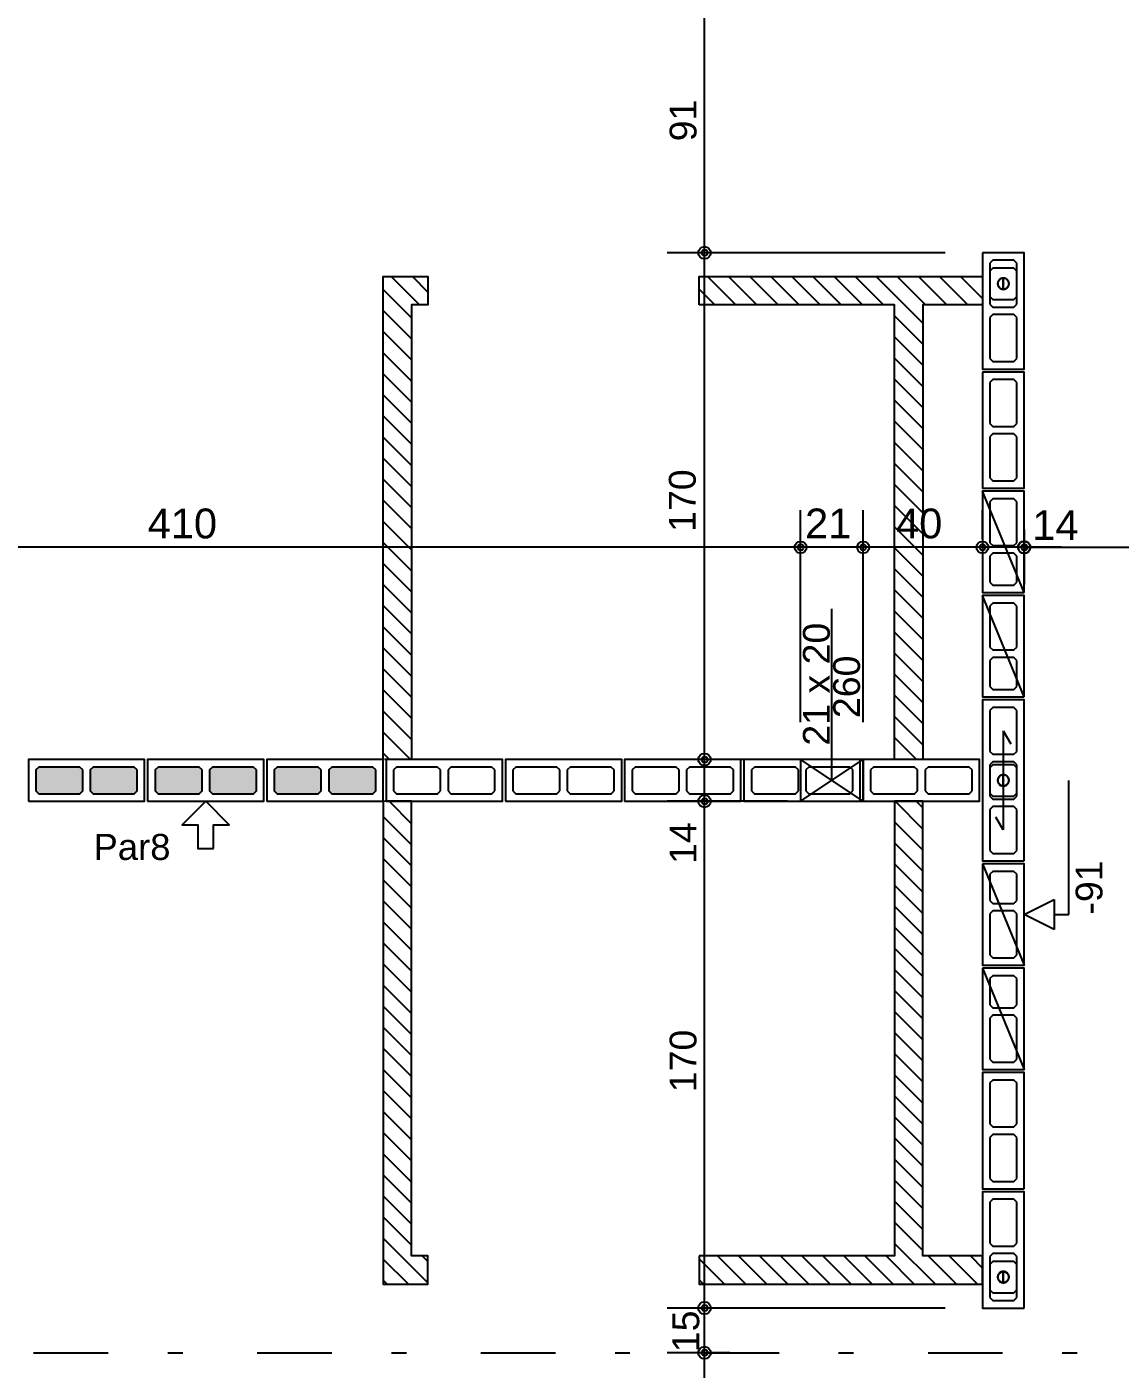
# Model space of a CAD drawing. Extents: x 0 to 119, y 0 to 84.
# Drawn here: x 15.12 to 22.45, y 53.31 to 62.32 of the extents above; entities that cross this region are included whole.
import ezdxf

# ---------------------------------------------------------------- set-up
doc = ezdxf.new("R2010")
doc.units = 0
doc.header["$MEASUREMENT"] = 0
doc.linetypes.add('ESTILO_TQS_0003', pattern=[1.5, 0.5, -0.4, 0.1, -0.5])
doc.linetypes.add('ESTILO_TQS_0005', pattern=[0.4, 0.3, -0.1])
for name, color, linetype in [('18', 6, 'CONTINUOUS'), ('20', 1, 'CONTINUOUS'), ('27', 250, 'CONTINUOUS'), ('29', 9, 'CONTINUOUS'), ('3', 7, 'CONTINUOUS'), ('35', 255, 'CONTINUOUS'), ('9', 8, 'CONTINUOUS')]:
    doc.layers.add(name, color=color, linetype=linetype)
doc.styles.add('TQS_ARIAL', font='arial.ttf')

msp = doc.modelspace()

# ---------------------------------------------------------------- linework, layer by layer
at = {"layer": '18', "color": 6, "linetype": 'Continuous'}
for p, q in [((22.11025, 56.36055), (22.11025, 57.26055)), ((21.81025, 56.36055), (22.01025, 56.46055)), ((22.01025, 56.46055), (22.01025, 56.26055)), ((22.01025, 56.26055), (21.81025, 56.36055)), ((22.01025, 56.36055), (22.11025, 56.36055))]:
    msp.add_line(p, q, dxfattribs=at)
at = {"layer": '20', "color": 1, "linetype": 'ESTILO_TQS_0003'}
msp.add_line((7.665778, 53.42055), (43.022778, 53.42055), dxfattribs=at)
at = {"layer": '27', "color": 250, "linetype": 'ESTILO_TQS_0005'}
for points in [[(21.60025, 60.75055), (21.58025, 60.73055), (21.58025, 60.45555), (21.60025, 60.43555), (21.74025, 60.43555), (21.76025, 60.45555), (21.76025, 60.73055), (21.74025, 60.75055), (21.60025, 60.75055)], [(21.60025, 60.38555), (21.58025, 60.36555), (21.58025, 60.09055), (21.60025, 60.07055), (21.74025, 60.07055), (21.76025, 60.09055), (21.76025, 60.36555), (21.74025, 60.38555), (21.60025, 60.38555)], [(21.60025, 59.95055), (21.58025, 59.93055), (21.58025, 59.65555), (21.60025, 59.63555), (21.74025, 59.63555), (21.76025, 59.65555), (21.76025, 59.93055), (21.74025, 59.95055), (21.60025, 59.95055)], [(21.60025, 59.58555), (21.58025, 59.56555), (21.58025, 59.29055), (21.60025, 59.27055), (21.74025, 59.27055), (21.76025, 59.29055), (21.76025, 59.56555), (21.74025, 59.58555), (21.60025, 59.58555)], [(21.74025, 58.83555), (21.76025, 58.85555), (21.76025, 59.13055), (21.74025, 59.15055), (21.60025, 59.15055), (21.58025, 59.13055), (21.58025, 58.85555), (21.60025, 58.83555), (21.74025, 58.83555)], [(21.74025, 58.57055), (21.76025, 58.59055), (21.76025, 58.76555), (21.74025, 58.78555), (21.60025, 58.78555), (21.58025, 58.76555), (21.58025, 58.59055), (21.60025, 58.57055), (21.74025, 58.57055)], [(21.74025, 58.13555), (21.76025, 58.15555), (21.76025, 58.43055), (21.74025, 58.45055), (21.60025, 58.45055), (21.58025, 58.43055), (21.58025, 58.15555), (21.60025, 58.13555), (21.74025, 58.13555)], [(21.74025, 57.87055), (21.76025, 57.89055), (21.76025, 58.06555), (21.74025, 58.08555), (21.60025, 58.08555), (21.58025, 58.06555), (21.58025, 57.89055), (21.60025, 57.87055), (21.74025, 57.87055)], [(21.74025, 57.43555), (21.76025, 57.45555), (21.76025, 57.73055), (21.74025, 57.75055), (21.60025, 57.75055), (21.58025, 57.73055), (21.58025, 57.45555), (21.60025, 57.43555), (21.74025, 57.43555)], [(21.74025, 57.13555), (21.76025, 57.15555), (21.76025, 57.36555), (21.74025, 57.38555), (21.60025, 57.38555), (21.58025, 57.36555), (21.58025, 57.15555), (21.60025, 57.13555), (21.74025, 57.13555)], [(15.18025, 57.19055), (15.20025, 57.17055), (15.47525, 57.17055), (15.49525, 57.19055), (15.49525, 57.33055), (15.47525, 57.35055), (15.20025, 57.35055), (15.18025, 57.33055), (15.18025, 57.19055)], [(15.54525, 57.19055), (15.56525, 57.17055), (15.84025, 57.17055), (15.86025, 57.19055), (15.86025, 57.33055), (15.84025, 57.35055), (15.56525, 57.35055), (15.54525, 57.33055), (15.54525, 57.19055)], [(15.98025, 57.19055), (16.00025, 57.17055), (16.27525, 57.17055), (16.29525, 57.19055), (16.29525, 57.33055), (16.27525, 57.35055), (16.00025, 57.35055), (15.98025, 57.33055), (15.98025, 57.19055)], [(16.34525, 57.19055), (16.36525, 57.17055), (16.64025, 57.17055), (16.66025, 57.19055), (16.66025, 57.33055), (16.64025, 57.35055), (16.36525, 57.35055), (16.34525, 57.33055), (16.34525, 57.19055)], [(16.78025, 57.19055), (16.80025, 57.17055), (17.07525, 57.17055), (17.09525, 57.19055), (17.09525, 57.33055), (17.07525, 57.35055), (16.80025, 57.35055), (16.78025, 57.33055), (16.78025, 57.19055)], [(17.14525, 57.19055), (17.16525, 57.17055), (17.44025, 57.17055), (17.46025, 57.19055), (17.46025, 57.33055), (17.44025, 57.35055), (17.16525, 57.35055), (17.14525, 57.33055), (17.14525, 57.19055)], [(17.58025, 57.19055), (17.60025, 57.17055), (17.87525, 57.17055), (17.89525, 57.19055), (17.89525, 57.33055), (17.87525, 57.35055), (17.60025, 57.35055), (17.58025, 57.33055), (17.58025, 57.19055)], [(17.94525, 57.19055), (17.96525, 57.17055), (18.24025, 57.17055), (18.26025, 57.19055), (18.26025, 57.33055), (18.24025, 57.35055), (17.96525, 57.35055), (17.94525, 57.33055), (17.94525, 57.19055)], [(18.38025, 57.19055), (18.40025, 57.17055), (18.67525, 57.17055), (18.69525, 57.19055), (18.69525, 57.33055), (18.67525, 57.35055), (18.40025, 57.35055), (18.38025, 57.33055), (18.38025, 57.19055)], [(18.74525, 57.19055), (18.76525, 57.17055), (19.04025, 57.17055), (19.06025, 57.19055), (19.06025, 57.33055), (19.04025, 57.35055), (18.76525, 57.35055), (18.74525, 57.33055), (18.74525, 57.19055)], [(19.18025, 57.19055), (19.20025, 57.17055), (19.47525, 57.17055), (19.49525, 57.19055), (19.49525, 57.33055), (19.47525, 57.35055), (19.20025, 57.35055), (19.18025, 57.33055), (19.18025, 57.19055)], [(19.54525, 57.19055), (19.56525, 57.17055), (19.84025, 57.17055), (19.86025, 57.19055), (19.86025, 57.33055), (19.84025, 57.35055), (19.56525, 57.35055), (19.54525, 57.33055), (19.54525, 57.19055)], [(19.98025, 57.19055), (20.00025, 57.17055), (20.27525, 57.17055), (20.29525, 57.19055), (20.29525, 57.33055), (20.27525, 57.35055), (20.00025, 57.35055), (19.98025, 57.33055), (19.98025, 57.19055)], [(20.34525, 57.19055), (20.36525, 57.17055), (20.64025, 57.17055), (20.66025, 57.19055), (20.66025, 57.33055), (20.64025, 57.35055), (20.36525, 57.35055), (20.34525, 57.33055), (20.34525, 57.19055)], [(20.78025, 57.19055), (20.80025, 57.17055), (21.07525, 57.17055), (21.09525, 57.19055), (21.09525, 57.33055), (21.07525, 57.35055), (20.80025, 57.35055), (20.78025, 57.33055), (20.78025, 57.19055)], [(21.14525, 57.19055), (21.16525, 57.17055), (21.44025, 57.17055), (21.46025, 57.19055), (21.46025, 57.33055), (21.44025, 57.35055), (21.16525, 57.35055), (21.14525, 57.33055), (21.14525, 57.19055)], [(21.74025, 56.77055), (21.76025, 56.79055), (21.76025, 57.06555), (21.74025, 57.08555), (21.60025, 57.08555), (21.58025, 57.06555), (21.58025, 56.79055), (21.60025, 56.77055), (21.74025, 56.77055)], [(21.60025, 56.65055), (21.58025, 56.63055), (21.58025, 56.45555), (21.60025, 56.43555), (21.74025, 56.43555), (21.76025, 56.45555), (21.76025, 56.63055), (21.74025, 56.65055), (21.60025, 56.65055)], [(21.60025, 56.38555), (21.58025, 56.36555), (21.58025, 56.09055), (21.60025, 56.07055), (21.74025, 56.07055), (21.76025, 56.09055), (21.76025, 56.36555), (21.74025, 56.38555), (21.60025, 56.38555)], [(21.60025, 55.95055), (21.58025, 55.93055), (21.58025, 55.75555), (21.60025, 55.73555), (21.74025, 55.73555), (21.76025, 55.75555), (21.76025, 55.93055), (21.74025, 55.95055), (21.60025, 55.95055)], [(21.60025, 55.68555), (21.58025, 55.66555), (21.58025, 55.39055), (21.60025, 55.37055), (21.74025, 55.37055), (21.76025, 55.39055), (21.76025, 55.66555), (21.74025, 55.68555), (21.60025, 55.68555)], [(21.74025, 54.93555), (21.76025, 54.95555), (21.76025, 55.23055), (21.74025, 55.25055), (21.60025, 55.25055), (21.58025, 55.23055), (21.58025, 54.95555), (21.60025, 54.93555), (21.74025, 54.93555)], [(21.74025, 54.57055), (21.76025, 54.59055), (21.76025, 54.86555), (21.74025, 54.88555), (21.60025, 54.88555), (21.58025, 54.86555), (21.58025, 54.59055), (21.60025, 54.57055), (21.74025, 54.57055)], [(21.74025, 54.13555), (21.76025, 54.15555), (21.76025, 54.43055), (21.74025, 54.45055), (21.60025, 54.45055), (21.58025, 54.43055), (21.58025, 54.15555), (21.60025, 54.13555), (21.74025, 54.13555)], [(21.74025, 53.77055), (21.76025, 53.79055), (21.76025, 54.06555), (21.74025, 54.08555), (21.60025, 54.08555), (21.58025, 54.06555), (21.58025, 53.79055), (21.60025, 53.77055), (21.74025, 53.77055)]]:
    msp.add_lwpolyline(points, dxfattribs=at)
at = {"layer": '29', "color": 9, "linetype": 'Continuous'}
for p, q in [((17.564944, 60.641066), (17.754889, 60.451121)), ((17.706324, 60.641107), (17.810272, 60.537159)), ((19.686167, 60.641163), (19.876142, 60.451188)), ((19.827593, 60.641158), (20.017572, 60.45118)), ((19.96902, 60.641154), (20.159002, 60.451171)), ((20.110446, 60.641149), (20.300431, 60.451163)), ((20.251872, 60.641144), (20.441861, 60.451155)), ((20.393298, 60.641139), (20.58329, 60.451147)), ((20.534724, 60.641135), (20.72472, 60.451139)), ((20.67615, 60.64113), (20.866149, 60.45113)), ((20.817576, 60.641125), (21.130384, 60.328317)), ((20.959002, 60.64112), (21.148996, 60.451126)), ((21.100428, 60.641116), (21.290418, 60.451126)), ((21.241854, 60.641111), (21.431839, 60.451126)), ((21.38328, 60.641106), (21.53025, 60.494137)), ((21.524706, 60.641102), (21.53025, 60.635558)), ((17.510206, 60.554383), (17.700292, 60.364296)), ((19.630248, 60.555661), (19.734713, 60.451196)), ((17.510206, 60.412961), (17.700292, 60.222875)), ((20.940292, 60.376987), (21.130384, 60.186896)), ((17.510206, 60.27154), (17.700292, 60.081454)), ((20.940292, 60.235566), (21.130384, 60.045475)), ((17.510206, 60.130119), (17.700292, 59.940032)), ((20.940292, 60.094145), (21.130384, 59.904053)), ((17.510206, 59.988697), (17.700292, 59.798611)), ((20.940292, 59.952723), (21.130384, 59.762632)), ((17.510206, 59.847276), (17.700292, 59.65719)), ((20.940292, 59.811302), (21.130384, 59.62121)), ((17.510206, 59.705855), (17.700292, 59.515768)), ((20.940292, 59.669881), (21.130384, 59.479789)), ((17.510206, 59.564433), (17.700292, 59.374347)), ((20.940292, 59.528459), (21.130384, 59.338367)), ((17.510206, 59.423012), (17.700292, 59.232925)), ((20.940292, 59.387038), (21.130384, 59.196946)), ((17.510206, 59.28159), (17.700292, 59.091504)), ((20.940292, 59.245617), (21.130384, 59.055525)), ((17.510206, 59.140169), (17.700292, 58.950083)), ((20.940292, 59.104195), (21.130385, 58.914103)), ((17.510206, 58.998748), (17.700292, 58.808661)), ((20.940292, 58.962774), (21.130385, 58.772682)), ((17.510206, 58.857326), (17.700292, 58.66724)), ((20.940292, 58.821353), (21.130385, 58.63126)), ((17.510206, 58.715905), (17.700292, 58.525819)), ((20.940292, 58.679931), (21.130385, 58.489839)), ((17.510206, 58.574484), (17.700292, 58.384397)), ((20.940292, 58.53851), (21.130385, 58.348417)), ((17.510206, 58.433062), (17.700292, 58.242976)), ((20.940292, 58.397088), (21.130385, 58.206996)), ((17.510206, 58.291641), (17.700292, 58.101555)), ((20.940292, 58.255667), (21.130385, 58.065574)), ((17.510206, 58.15022), (17.700292, 57.960133)), ((20.940292, 58.114246), (21.130385, 57.924153)), ((17.510206, 58.008798), (17.700292, 57.818712)), ((20.940292, 57.972824), (21.130385, 57.782732)), ((17.510206, 57.867377), (17.700292, 57.677291)), ((20.940292, 57.831403), (21.130385, 57.64131)), ((17.510206, 57.725956), (17.700292, 57.535869)), ((20.940292, 57.689982), (21.130385, 57.499889)), ((17.510206, 57.584534), (17.69419, 57.40055)), ((20.940292, 57.54856), (21.088303, 57.40055)), ((17.510206, 57.443113), (17.552769, 57.40055)), ((20.940292, 57.407139), (20.946881, 57.40055)), ((17.549926, 57.12055), (17.700292, 56.970184)), ((17.691347, 57.12055), (17.700292, 57.111605)), ((20.944039, 57.12055), (21.130385, 56.934203)), ((21.08546, 57.12055), (21.130385, 57.075625)), ((17.510206, 57.018849), (17.700292, 56.828762)), ((20.940292, 56.982875), (21.130385, 56.792782)), ((17.510206, 56.877427), (17.700292, 56.687341)), ((20.940292, 56.841454), (21.130385, 56.651361)), ((17.510206, 56.736006), (17.700292, 56.54592)), ((20.940292, 56.700032), (21.130385, 56.509939)), ((17.510206, 56.594585), (17.700292, 56.404498)), ((20.940292, 56.558611), (21.130385, 56.368518)), ((17.510206, 56.453163), (17.700292, 56.263077)), ((20.940292, 56.41719), (21.130385, 56.227097)), ((17.510206, 56.311742), (17.700292, 56.121656)), ((20.940292, 56.275768), (21.130385, 56.085676)), ((17.510206, 56.170321), (17.700292, 55.980234)), ((20.940292, 56.134347), (21.130385, 55.944254)), ((17.510206, 56.028899), (17.700292, 55.838813)), ((20.940292, 55.992925), (21.130385, 55.802833)), ((17.510206, 55.887478), (17.700292, 55.697392)), ((20.940292, 55.851504), (21.130385, 55.661412)), ((17.510206, 55.746057), (17.700292, 55.55597)), ((20.940292, 55.710083), (21.130385, 55.519991)), ((17.510206, 55.604635), (17.700292, 55.414549)), ((20.940292, 55.568661), (21.130384, 55.378569)), ((17.510206, 55.463214), (17.700292, 55.273127)), ((20.940292, 55.42724), (21.130384, 55.237148)), ((17.510206, 55.321792), (17.700292, 55.131706)), ((20.940292, 55.285819), (21.130384, 55.095727)), ((17.510206, 55.180371), (17.700292, 54.990285)), ((20.940292, 55.144397), (21.130384, 54.954305)), ((17.510206, 55.03895), (17.700292, 54.848863)), ((20.940292, 55.002976), (21.130384, 54.812884)), ((17.510206, 54.897528), (17.700292, 54.707442)), ((20.940292, 54.861555), (21.130384, 54.671463)), ((17.510206, 54.756107), (17.700292, 54.566021)), ((20.940292, 54.720133), (21.130384, 54.530042)), ((17.510206, 54.614686), (17.700292, 54.424599)), ((20.940292, 54.578712), (21.130384, 54.38862)), ((17.510206, 54.473264), (17.700292, 54.283178)), ((20.940292, 54.437291), (21.130384, 54.247199)), ((17.510206, 54.331843), (17.700292, 54.141757)), ((20.940292, 54.295869), (21.130384, 54.105778)), ((17.510206, 54.190422), (17.81025, 53.890377)), ((20.940292, 54.154448), (21.214752, 53.879988)), ((17.510206, 54.049), (17.679206, 53.880001)), ((17.77207, 54.069979), (17.810283, 54.031766)), ((19.630248, 54.050279), (19.800586, 53.879941)), ((19.752043, 54.069905), (19.942002, 53.879946)), ((19.893456, 54.069913), (20.083419, 53.87995)), ((20.034869, 54.069921), (20.224836, 53.879955)), ((20.176282, 54.06993), (20.366252, 53.87996)), ((20.317696, 54.069938), (20.507669, 53.879964)), ((20.459109, 54.069946), (20.649086, 53.879969)), ((20.600522, 54.069954), (20.790502, 53.879974)), ((20.741935, 54.069962), (20.931919, 53.879979)), ((20.883348, 54.069971), (21.073335, 53.879983)), ((21.166188, 54.069974), (21.356169, 53.879993)), ((21.307609, 54.069974), (21.497585, 53.879998)), ((21.44903, 54.069974), (21.53025, 53.988754)), ((17.510206, 53.907579), (17.537743, 53.880042)), ((19.630248, 53.908857), (19.659169, 53.879936))]:
    msp.add_line(p, q, dxfattribs=at)
for points in [[(17.510206, 57.40055), (17.510206, 60.64105), (17.810248, 60.641138), (17.810292, 60.451121), (17.700292, 60.451121), (17.700292, 57.40055), (17.520292, 57.40055)], [(19.630248, 60.451202), (19.630248, 60.641165), (21.53025, 60.641101), (21.53025, 60.451126), (21.130384, 60.451126), (21.130385, 57.40055), (20.940292, 57.40055), (20.940292, 60.451126), (19.630248, 60.451126)], [(17.510206, 57.12055), (17.510206, 53.88005), (17.810248, 53.879962), (17.810292, 54.069979), (17.700292, 54.069979), (17.700292, 57.12055), (17.520292, 57.12055)], [(19.630248, 54.069898), (19.630248, 53.879935), (21.53025, 53.879999), (21.53025, 54.069974), (21.130384, 54.069974), (21.130385, 57.12055), (20.940292, 57.12055), (20.940292, 54.069974), (19.630248, 54.069974)]]:
    msp.add_lwpolyline(points, dxfattribs=at)
at = {"layer": '3', "color": 7, "linetype": 'Continuous'}
for p, q in [((21.60025, 60.69805), (21.58025, 60.67805)), ((21.58025, 60.67805), (21.58025, 60.50805)), ((21.74025, 60.69805), (21.60025, 60.69805)), ((21.76025, 60.67805), (21.74025, 60.69805)), ((21.76025, 60.50805), (21.76025, 60.67805)), ((21.58025, 60.50805), (21.60025, 60.48805)), ((21.60025, 60.48805), (21.74025, 60.48805)), ((21.74025, 60.48805), (21.76025, 60.50805)), ((21.81025, 58.52055), (21.53025, 59.20055)), ((21.81025, 57.82055), (21.53025, 58.50055)), ((21.67025, 57.59305), (21.67025, 56.92805)), ((21.67025, 57.59305), (21.72025, 57.506447)), ((20.73025, 57.12055), (20.31025, 57.40055)), ((20.31025, 57.12055), (20.73025, 57.40055)), ((21.60025, 57.36555), (21.58025, 57.34555)), ((21.58025, 57.34555), (21.58025, 57.17555)), ((21.74025, 57.36555), (21.60025, 57.36555)), ((21.76025, 57.34555), (21.74025, 57.36555)), ((21.76025, 57.17555), (21.76025, 57.34555)), ((21.58025, 57.17555), (21.60025, 57.15555)), ((21.60025, 57.15555), (21.74025, 57.15555)), ((21.74025, 57.15555), (21.76025, 57.17555)), ((21.67025, 56.92805), (21.62025, 57.014653)), ((21.53025, 56.70055), (21.81025, 56.02055)), ((21.53025, 56.00055), (21.81025, 55.32055)), ((21.60025, 54.03305), (21.58025, 54.01305)), ((21.58025, 54.01305), (21.58025, 53.84305)), ((21.74025, 54.03305), (21.60025, 54.03305)), ((21.76025, 54.01305), (21.74025, 54.03305)), ((21.76025, 53.84305), (21.76025, 54.01305)), ((21.58025, 53.84305), (21.60025, 53.82305)), ((21.60025, 53.82305), (21.74025, 53.82305)), ((21.74025, 53.82305), (21.76025, 53.84305))]:
    msp.add_line(p, q, dxfattribs=at)
for points in [[(21.53025, 60.80055), (21.53025, 60.02055), (21.81025, 60.02055), (21.81025, 60.80055), (21.53025, 60.80055)], [(21.67025, 60.59365), (21.670311, 60.593647), (21.670371, 60.593638), (21.67043, 60.593622), (21.670487, 60.593601), (21.670541, 60.593575), (21.670593, 60.593542), (21.670641, 60.593505), (21.670685, 60.593463), (21.670724, 60.593417), (21.670759, 60.593367), (21.670789, 60.593314), (21.670813, 60.593258), (21.670831, 60.5932), (21.670843, 60.593141), (21.670849, 60.59308), (21.670849, 60.59302), (21.670843, 60.592959), (21.670831, 60.5929), (21.670813, 60.592842), (21.670789, 60.592786), (21.670759, 60.592733), (21.670724, 60.592683), (21.670685, 60.592637), (21.670641, 60.592595), (21.670593, 60.592558), (21.670541, 60.592525), (21.670487, 60.592499), (21.67043, 60.592478), (21.670371, 60.592462), (21.670311, 60.592453), (21.67025, 60.59245), (21.67025, 60.63085), (21.666426, 60.630656), (21.662641, 60.630076), (21.658934, 60.629116), (21.655343, 60.627787), (21.651906, 60.6261), (21.648656, 60.624075), (21.645628, 60.621731), (21.642853, 60.619093), (21.640359, 60.616188), (21.638171, 60.613045), (21.636313, 60.609697), (21.634803, 60.606178), (21.633657, 60.602525), (21.632886, 60.598774), (21.632499, 60.594965), (21.632499, 60.591135), (21.632886, 60.587326), (21.633657, 60.583575), (21.634803, 60.579922), (21.636313, 60.576403), (21.638171, 60.573055), (21.640359, 60.569912), (21.642853, 60.567007), (21.645628, 60.564369), (21.648656, 60.562025), (21.651906, 60.56), (21.655343, 60.558313), (21.658934, 60.556984), (21.662641, 60.556024), (21.666426, 60.555444), (21.67025, 60.55525), (21.67025, 60.59365)], [(21.67025, 60.59245), (21.670189, 60.592453), (21.670129, 60.592462), (21.67007, 60.592478), (21.670013, 60.592499), (21.669959, 60.592525), (21.669907, 60.592558), (21.669859, 60.592595), (21.669815, 60.592637), (21.669776, 60.592683), (21.669741, 60.592733), (21.669711, 60.592786), (21.669687, 60.592842), (21.669669, 60.5929), (21.669657, 60.592959), (21.669651, 60.59302), (21.669651, 60.59308), (21.669657, 60.593141), (21.669669, 60.5932), (21.669687, 60.593258), (21.669711, 60.593314), (21.669741, 60.593367), (21.669776, 60.593417), (21.669815, 60.593463), (21.669859, 60.593505), (21.669907, 60.593542), (21.669959, 60.593575), (21.670013, 60.593601), (21.67007, 60.593622), (21.670129, 60.593638), (21.670189, 60.593647), (21.67025, 60.59365), (21.67025, 60.55525), (21.674074, 60.555444), (21.677859, 60.556024), (21.681566, 60.556984), (21.685157, 60.558313), (21.688594, 60.56), (21.691844, 60.562025), (21.694872, 60.564369), (21.697647, 60.567007), (21.700141, 60.569912), (21.702329, 60.573055), (21.704187, 60.576403), (21.705697, 60.579922), (21.706843, 60.583575), (21.707614, 60.587326), (21.708001, 60.591135), (21.708001, 60.594965), (21.707614, 60.598774), (21.706843, 60.602525), (21.705697, 60.606178), (21.704187, 60.609697), (21.702329, 60.613045), (21.700141, 60.616188), (21.697647, 60.619093), (21.694872, 60.621731), (21.691844, 60.624075), (21.688594, 60.6261), (21.685157, 60.627787), (21.681566, 60.629116), (21.677859, 60.630076), (21.674074, 60.630656), (21.67025, 60.63085), (21.67025, 60.59245)], [(21.53025, 60.00055), (21.53025, 59.22055), (21.81025, 59.22055), (21.81025, 60.00055), (21.53025, 60.00055)], [(21.81025, 58.52055), (21.81025, 59.20055), (21.53025, 59.20055), (21.53025, 58.52055), (21.81025, 58.52055)], [(21.81025, 57.82055), (21.81025, 58.50055), (21.53025, 58.50055), (21.53025, 57.82055), (21.81025, 57.82055)], [(20.52025, 57.26055), (20.52025, 58.412779)], [(21.81025, 56.72055), (21.81025, 57.80055), (21.53025, 57.80055), (21.53025, 56.72055), (21.81025, 56.72055)], [(15.13025, 57.12055), (15.91025, 57.12055), (15.91025, 57.40055), (15.13025, 57.40055), (15.13025, 57.12055)], [(15.93025, 57.12055), (16.71025, 57.12055), (16.71025, 57.40055), (15.93025, 57.40055), (15.93025, 57.12055)], [(16.73025, 57.12055), (17.51025, 57.12055), (17.51025, 57.40055), (16.73025, 57.40055), (16.73025, 57.12055)], [(17.53025, 57.12055), (18.31025, 57.12055), (18.31025, 57.40055), (17.53025, 57.40055), (17.53025, 57.12055)], [(18.33025, 57.12055), (19.11025, 57.12055), (19.11025, 57.40055), (18.33025, 57.40055), (18.33025, 57.12055)], [(19.13025, 57.12055), (19.91025, 57.12055), (19.91025, 57.40055), (19.13025, 57.40055), (19.13025, 57.12055)], [(19.93025, 57.12055), (20.71025, 57.12055), (20.71025, 57.40055), (19.93025, 57.40055), (19.93025, 57.12055)], [(20.73025, 57.12055), (20.73025, 57.40055), (20.31025, 57.40055), (20.31025, 57.12055), (20.73025, 57.12055)], [(20.73025, 57.12055), (21.51025, 57.12055), (21.51025, 57.40055), (20.73025, 57.40055), (20.73025, 57.12055)], [(21.67025, 57.26115), (21.670311, 57.261147), (21.670371, 57.261138), (21.67043, 57.261122), (21.670487, 57.261101), (21.670541, 57.261075), (21.670593, 57.261042), (21.670641, 57.261005), (21.670685, 57.260963), (21.670724, 57.260917), (21.670759, 57.260867), (21.670789, 57.260814), (21.670813, 57.260758), (21.670831, 57.2607), (21.670843, 57.260641), (21.670849, 57.26058), (21.670849, 57.26052), (21.670843, 57.260459), (21.670831, 57.2604), (21.670813, 57.260342), (21.670789, 57.260286), (21.670759, 57.260233), (21.670724, 57.260183), (21.670685, 57.260137), (21.670641, 57.260095), (21.670593, 57.260058), (21.670541, 57.260025), (21.670487, 57.259999), (21.67043, 57.259978), (21.670371, 57.259962), (21.670311, 57.259953), (21.67025, 57.25995), (21.67025, 57.29835), (21.666426, 57.298156), (21.662641, 57.297576), (21.658934, 57.296616), (21.655343, 57.295287), (21.651906, 57.2936), (21.648656, 57.291575), (21.645628, 57.289231), (21.642853, 57.286593), (21.640359, 57.283688), (21.638171, 57.280545), (21.636313, 57.277197), (21.634803, 57.273678), (21.633657, 57.270025), (21.632886, 57.266274), (21.632499, 57.262465), (21.632499, 57.258635), (21.632886, 57.254826), (21.633657, 57.251075), (21.634803, 57.247422), (21.636313, 57.243903), (21.638171, 57.240555), (21.640359, 57.237412), (21.642853, 57.234507), (21.645628, 57.231869), (21.648656, 57.229525), (21.651906, 57.2275), (21.655343, 57.225813), (21.658934, 57.224484), (21.662641, 57.223524), (21.666426, 57.222944), (21.67025, 57.22275), (21.67025, 57.26115)], [(21.67025, 57.25995), (21.670189, 57.259953), (21.670129, 57.259962), (21.67007, 57.259978), (21.670013, 57.259999), (21.669959, 57.260025), (21.669907, 57.260058), (21.669859, 57.260095), (21.669815, 57.260137), (21.669776, 57.260183), (21.669741, 57.260233), (21.669711, 57.260286), (21.669687, 57.260342), (21.669669, 57.2604), (21.669657, 57.260459), (21.669651, 57.26052), (21.669651, 57.26058), (21.669657, 57.260641), (21.669669, 57.2607), (21.669687, 57.260758), (21.669711, 57.260814), (21.669741, 57.260867), (21.669776, 57.260917), (21.669815, 57.260963), (21.669859, 57.261005), (21.669907, 57.261042), (21.669959, 57.261075), (21.670013, 57.261101), (21.67007, 57.261122), (21.670129, 57.261138), (21.670189, 57.261147), (21.67025, 57.26115), (21.67025, 57.22275), (21.674074, 57.222944), (21.677859, 57.223524), (21.681566, 57.224484), (21.685157, 57.225813), (21.688594, 57.2275), (21.691844, 57.229525), (21.694872, 57.231869), (21.697647, 57.234507), (21.700141, 57.237412), (21.702329, 57.240555), (21.704187, 57.243903), (21.705697, 57.247422), (21.706843, 57.251075), (21.707614, 57.254826), (21.708001, 57.258635), (21.708001, 57.262465), (21.707614, 57.266274), (21.706843, 57.270025), (21.705697, 57.273678), (21.704187, 57.277197), (21.702329, 57.280545), (21.700141, 57.283688), (21.697647, 57.286593), (21.694872, 57.289231), (21.691844, 57.291575), (21.688594, 57.2936), (21.685157, 57.295287), (21.681566, 57.296616), (21.677859, 57.297576), (21.674074, 57.298156), (21.67025, 57.29835), (21.67025, 57.25995)], [(16.372908, 56.804603), (16.372908, 56.962576), (16.478224, 56.962576), (16.32025, 57.12055), (16.162276, 56.962576), (16.267592, 56.962576), (16.267592, 56.804603), (16.372908, 56.804603)], [(21.53025, 56.70055), (21.53025, 56.02055), (21.81025, 56.02055), (21.81025, 56.70055), (21.53025, 56.70055)], [(21.53025, 56.00055), (21.53025, 55.32055), (21.81025, 55.32055), (21.81025, 56.00055), (21.53025, 56.00055)], [(21.81025, 54.52055), (21.81025, 55.30055), (21.53025, 55.30055), (21.53025, 54.52055), (21.81025, 54.52055)], [(21.81025, 53.72055), (21.81025, 54.50055), (21.53025, 54.50055), (21.53025, 53.72055), (21.81025, 53.72055)], [(21.67025, 53.92865), (21.670311, 53.928647), (21.670371, 53.928638), (21.67043, 53.928622), (21.670487, 53.928601), (21.670541, 53.928575), (21.670593, 53.928542), (21.670641, 53.928505), (21.670685, 53.928463), (21.670724, 53.928417), (21.670759, 53.928367), (21.670789, 53.928314), (21.670813, 53.928258), (21.670831, 53.9282), (21.670843, 53.928141), (21.670849, 53.92808), (21.670849, 53.92802), (21.670843, 53.927959), (21.670831, 53.9279), (21.670813, 53.927842), (21.670789, 53.927786), (21.670759, 53.927733), (21.670724, 53.927683), (21.670685, 53.927637), (21.670641, 53.927595), (21.670593, 53.927558), (21.670541, 53.927525), (21.670487, 53.927499), (21.67043, 53.927478), (21.670371, 53.927462), (21.670311, 53.927453), (21.67025, 53.92745), (21.67025, 53.96585), (21.666426, 53.965656), (21.662641, 53.965076), (21.658934, 53.964116), (21.655343, 53.962787), (21.651906, 53.9611), (21.648656, 53.959075), (21.645628, 53.956731), (21.642853, 53.954093), (21.640359, 53.951188), (21.638171, 53.948045), (21.636313, 53.944697), (21.634803, 53.941178), (21.633657, 53.937525), (21.632886, 53.933774), (21.632499, 53.929965), (21.632499, 53.926135), (21.632886, 53.922326), (21.633657, 53.918575), (21.634803, 53.914922), (21.636313, 53.911403), (21.638171, 53.908055), (21.640359, 53.904912), (21.642853, 53.902007), (21.645628, 53.899369), (21.648656, 53.897025), (21.651906, 53.895), (21.655343, 53.893313), (21.658934, 53.891984), (21.662641, 53.891024), (21.666426, 53.890444), (21.67025, 53.89025), (21.67025, 53.92865)], [(21.67025, 53.92745), (21.670189, 53.927453), (21.670129, 53.927462), (21.67007, 53.927478), (21.670013, 53.927499), (21.669959, 53.927525), (21.669907, 53.927558), (21.669859, 53.927595), (21.669815, 53.927637), (21.669776, 53.927683), (21.669741, 53.927733), (21.669711, 53.927786), (21.669687, 53.927842), (21.669669, 53.9279), (21.669657, 53.927959), (21.669651, 53.92802), (21.669651, 53.92808), (21.669657, 53.928141), (21.669669, 53.9282), (21.669687, 53.928258), (21.669711, 53.928314), (21.669741, 53.928367), (21.669776, 53.928417), (21.669815, 53.928463), (21.669859, 53.928505), (21.669907, 53.928542), (21.669959, 53.928575), (21.670013, 53.928601), (21.67007, 53.928622), (21.670129, 53.928638), (21.670189, 53.928647), (21.67025, 53.92865), (21.67025, 53.89025), (21.674074, 53.890444), (21.677859, 53.891024), (21.681566, 53.891984), (21.685157, 53.893313), (21.688594, 53.895), (21.691844, 53.897025), (21.694872, 53.899369), (21.697647, 53.902007), (21.700141, 53.904912), (21.702329, 53.908055), (21.704187, 53.911403), (21.705697, 53.914922), (21.706843, 53.918575), (21.707614, 53.922326), (21.708001, 53.926135), (21.708001, 53.929965), (21.707614, 53.933774), (21.706843, 53.937525), (21.705697, 53.941178), (21.704187, 53.944697), (21.702329, 53.948045), (21.700141, 53.951188), (21.697647, 53.954093), (21.694872, 53.956731), (21.691844, 53.959075), (21.688594, 53.9611), (21.685157, 53.962787), (21.681566, 53.964116), (21.677859, 53.965076), (21.674074, 53.965656), (21.67025, 53.96585), (21.67025, 53.92745)]]:
    msp.add_lwpolyline(points, dxfattribs=at)
for centre in [(21.67025, 60.59305), (21.67025, 57.26055), (21.67025, 53.92805)]:
    msp.add_circle(centre, 0.0372, dxfattribs=at)
at = {"layer": '35', "color": 255, "linetype": 'Continuous'}
for p, q in [((19.666031, 60.80055), (19.666031, 62.620268)), ((21.28025, 60.80055), (19.416031, 60.80055)), ((21.28025, 60.80055), (19.416031, 60.80055)), ((19.666031, 57.40055), (19.666031, 60.80055)), ((21.53025, 60.80055), (21.53025, 60.80055)), ((21.53025, 60.80055), (21.53025, 60.80055)), ((21.81025, 59.193765), (21.81025, 59.193765)), ((20.31025, 57.65055), (20.31025, 59.074578)), ((20.31025, 57.65055), (20.31025, 59.074578)), ((20.73025, 57.65055), (20.73025, 59.074578)), ((20.73025, 57.65055), (20.73025, 59.074578)), ((21.53025, 58.880187), (21.53025, 59.074578)), ((21.53025, 58.880187), (21.53025, 59.074578)), ((21.81025, 58.878163), (21.81025, 59.074578)), ((21.81025, 58.943765), (21.81025, 58.574578)), ((20.56025, 58.824578), (11.86025, 58.824578)), ((20.98025, 58.824578), (20.06025, 58.824578)), ((21.78025, 58.824578), (20.48025, 58.824578)), ((22.06025, 58.824578), (21.28025, 58.824578)), ((21.81025, 58.824578), (23.63025, 58.824578)), ((21.53025, 58.630187), (21.53025, 58.630187)), ((21.53025, 58.630187), (21.53025, 58.630187)), ((21.81025, 58.628163), (21.81025, 58.628163)), ((20.07025, 57.40055), (19.416031, 57.40055)), ((20.07025, 57.40055), (19.416031, 57.40055)), ((19.666031, 57.12055), (19.666031, 57.40055)), ((20.31025, 57.40055), (20.31025, 57.40055)), ((20.31025, 57.40055), (20.31025, 57.40055)), ((20.32025, 57.40055), (20.32025, 57.40055)), ((20.32025, 57.40055), (20.32025, 57.40055)), ((20.73025, 57.40055), (20.73025, 57.40055)), ((20.73025, 57.40055), (20.73025, 57.40055)), ((20.222709, 57.12055), (19.416031, 57.12055)), ((20.222709, 57.12055), (19.416031, 57.12055)), ((19.666031, 53.72055), (19.666031, 57.12055)), ((20.472709, 57.12055), (20.472709, 57.12055)), ((20.472709, 57.12055), (20.472709, 57.12055)), ((21.28025, 53.72055), (19.416031, 53.72055)), ((21.28025, 53.72055), (19.416031, 53.72055)), ((19.666031, 53.42055), (19.666031, 53.72055)), ((21.53025, 53.72055), (21.53025, 53.72055)), ((21.53025, 53.72055), (21.53025, 53.72055)), ((19.836508, 53.42055), (19.416031, 53.42055)), ((19.836508, 53.42055), (19.416031, 53.42055)), ((19.666031, 51.90055), (19.666031, 53.42055)), ((20.086508, 53.42055), (20.086508, 53.42055)), ((20.086508, 53.42055), (20.086508, 53.42055))]:
    msp.add_line(p, q, dxfattribs=at)
for centre, radius in [((19.666031, 60.80055), 0.041625), ((19.666031, 60.80055), 0.041625), ((19.666031, 60.80055), 0.02075), ((19.666031, 60.80055), 0.02075), ((20.31025, 58.824578), 0.04), ((20.31025, 58.824578), 0.04), ((20.31025, 58.824578), 0.02), ((20.31025, 58.824578), 0.02), ((20.73025, 58.824578), 0.04), ((20.73025, 58.824578), 0.04), ((20.73025, 58.824578), 0.02), ((20.73025, 58.824578), 0.02), ((21.53025, 58.824578), 0.04), ((21.53025, 58.824578), 0.04), ((21.53025, 58.824578), 0.02), ((21.53025, 58.824578), 0.02), ((21.81025, 58.824578), 0.041625), ((21.81025, 58.824578), 0.04), ((21.81025, 58.824578), 0.02075), ((21.81025, 58.824578), 0.02), ((19.666031, 57.40055), 0.041625), ((19.666031, 57.40055), 0.041625), ((19.666031, 57.40055), 0.02075), ((19.666031, 57.40055), 0.02075), ((19.666031, 57.12055), 0.041625), ((19.666031, 57.12055), 0.041625), ((19.666031, 57.12055), 0.02075), ((19.666031, 57.12055), 0.02075), ((19.666031, 53.72055), 0.041625), ((19.666031, 53.72055), 0.041625), ((19.666031, 53.72055), 0.02075), ((19.666031, 53.72055), 0.02075), ((19.666031, 53.42055), 0.041625), ((19.666031, 53.42055), 0.041625), ((19.666031, 53.42055), 0.02075), ((19.666031, 53.42055), 0.02075)]:
    msp.add_circle(centre, radius, dxfattribs=at)
at = {"layer": '9', "color": 8, "linetype": 'Continuous'}
for points in [[(15.49525, 57.33055), (15.47525, 57.35055), (15.20025, 57.35055), (15.18025, 57.33055), (15.18025, 57.19055), (15.20025, 57.17055), (15.47525, 57.17055), (15.49525, 57.19055), (15.49525, 57.33055)], [(15.86025, 57.33055), (15.84025, 57.35055), (15.56525, 57.35055), (15.54525, 57.33055), (15.54525, 57.19055), (15.56525, 57.17055), (15.84025, 57.17055), (15.86025, 57.19055), (15.86025, 57.33055)], [(16.29525, 57.33055), (16.27525, 57.35055), (16.00025, 57.35055), (15.98025, 57.33055), (15.98025, 57.19055), (16.00025, 57.17055), (16.27525, 57.17055), (16.29525, 57.19055), (16.29525, 57.33055)], [(16.66025, 57.33055), (16.64025, 57.35055), (16.36525, 57.35055), (16.34525, 57.33055), (16.34525, 57.19055), (16.36525, 57.17055), (16.64025, 57.17055), (16.66025, 57.19055), (16.66025, 57.33055)], [(17.09525, 57.33055), (17.07525, 57.35055), (16.80025, 57.35055), (16.78025, 57.33055), (16.78025, 57.19055), (16.80025, 57.17055), (17.07525, 57.17055), (17.09525, 57.19055), (17.09525, 57.33055)], [(17.46025, 57.33055), (17.44025, 57.35055), (17.16525, 57.35055), (17.14525, 57.33055), (17.14525, 57.19055), (17.16525, 57.17055), (17.44025, 57.17055), (17.46025, 57.19055), (17.46025, 57.33055)]]:
    msp.add_lwpolyline(points, dxfattribs=at)
for points in [[(15.49525, 57.33055), (15.20025, 57.35055), (15.18025, 57.33055)], [(15.49525, 57.33055), (15.18025, 57.33055), (15.18025, 57.19055)], [(15.49525, 57.33055), (15.18025, 57.19055), (15.20025, 57.17055)], [(15.49525, 57.33055), (15.47525, 57.35055), (15.20025, 57.35055)], [(15.49525, 57.33055), (15.20025, 57.17055), (15.47525, 57.17055)], [(15.49525, 57.33055), (15.47525, 57.17055), (15.49525, 57.19055)], [(15.49525, 57.33055), (15.49525, 57.19055), (15.49525, 57.33055)], [(15.86025, 57.33055), (15.56525, 57.35055), (15.54525, 57.33055)], [(15.86025, 57.33055), (15.54525, 57.33055), (15.54525, 57.19055)], [(15.86025, 57.33055), (15.54525, 57.19055), (15.56525, 57.17055)], [(15.86025, 57.33055), (15.84025, 57.35055), (15.56525, 57.35055)], [(15.86025, 57.33055), (15.56525, 57.17055), (15.84025, 57.17055)], [(15.86025, 57.33055), (15.84025, 57.17055), (15.86025, 57.19055)], [(15.86025, 57.33055), (15.86025, 57.19055), (15.86025, 57.33055)], [(16.29525, 57.33055), (16.00025, 57.35055), (15.98025, 57.33055)], [(16.29525, 57.33055), (15.98025, 57.33055), (15.98025, 57.19055)], [(16.29525, 57.33055), (15.98025, 57.19055), (16.00025, 57.17055)], [(16.29525, 57.33055), (16.27525, 57.35055), (16.00025, 57.35055)], [(16.29525, 57.33055), (16.00025, 57.17055), (16.27525, 57.17055)], [(16.29525, 57.33055), (16.27525, 57.17055), (16.29525, 57.19055)], [(16.29525, 57.33055), (16.29525, 57.19055), (16.29525, 57.33055)], [(16.66025, 57.33055), (16.36525, 57.35055), (16.34525, 57.33055)], [(16.66025, 57.33055), (16.34525, 57.33055), (16.34525, 57.19055)], [(16.66025, 57.33055), (16.34525, 57.19055), (16.36525, 57.17055)], [(16.66025, 57.33055), (16.64025, 57.35055), (16.36525, 57.35055)], [(16.66025, 57.33055), (16.36525, 57.17055), (16.64025, 57.17055)], [(16.66025, 57.33055), (16.64025, 57.17055), (16.66025, 57.19055)], [(16.66025, 57.33055), (16.66025, 57.19055), (16.66025, 57.33055)], [(17.09525, 57.33055), (16.80025, 57.35055), (16.78025, 57.33055)], [(17.09525, 57.33055), (16.78025, 57.33055), (16.78025, 57.19055)], [(17.09525, 57.33055), (16.78025, 57.19055), (16.80025, 57.17055)], [(17.09525, 57.33055), (17.07525, 57.35055), (16.80025, 57.35055)], [(17.09525, 57.33055), (16.80025, 57.17055), (17.07525, 57.17055)], [(17.09525, 57.33055), (17.07525, 57.17055), (17.09525, 57.19055)], [(17.09525, 57.33055), (17.09525, 57.19055), (17.09525, 57.33055)], [(17.46025, 57.33055), (17.16525, 57.35055), (17.14525, 57.33055)], [(17.46025, 57.33055), (17.14525, 57.33055), (17.14525, 57.19055)], [(17.46025, 57.33055), (17.14525, 57.19055), (17.16525, 57.17055)], [(17.46025, 57.33055), (17.44025, 57.35055), (17.16525, 57.35055)], [(17.46025, 57.33055), (17.16525, 57.17055), (17.44025, 57.17055)], [(17.46025, 57.33055), (17.44025, 57.17055), (17.46025, 57.19055)], [(17.46025, 57.33055), (17.46025, 57.19055), (17.46025, 57.33055)]]:
    msp.add_solid(points, dxfattribs=at)

# ---------------------------------------------------------------- texts
at = {"layer": '18', "color": 6, "linetype": 'ESTILO_TQS_0003', "style": 'TQS_ARIAL'}
msp.add_text('-91', height=0.18, rotation=90, dxfattribs=at).set_placement((22.33525, 56.36055))
at = {"layer": '3', "color": 7, "linetype": 'Continuous', "style": 'TQS_ARIAL'}
for s, p in [('21 x 20', (20.506431, 57.493811)), ('260', (20.708824, 57.678582))]:
    msp.add_text(s, height=0.18, rotation=90, dxfattribs=at).set_placement(p)
msp.add_text('Par8', height=0.175, dxfattribs=at).set_placement((15.567388, 56.7268))
at = {"layer": '35', "color": 255, "linetype": 'Continuous', "style": 'TQS_ARIAL'}
for s, p in [('91', (19.612031, 61.548409)), ('170', (19.606831, 58.928029)), ('14', (19.612031, 56.70055)), ('170', (19.612031, 55.16855)), ('15', (19.630327, 53.424257))]:
    msp.add_text(s, height=0.18, rotation=90, dxfattribs=at).set_placement(p)
for s, p in [('410', (15.93025, 58.884578)), ('21', (20.34025, 58.884578)), ('40', (20.95025, 58.884578)), ('14', (21.864234, 58.873443))]:
    msp.add_text(s, height=0.2, dxfattribs=at).set_placement(p)

doc.saveas('drawing.dxf')
